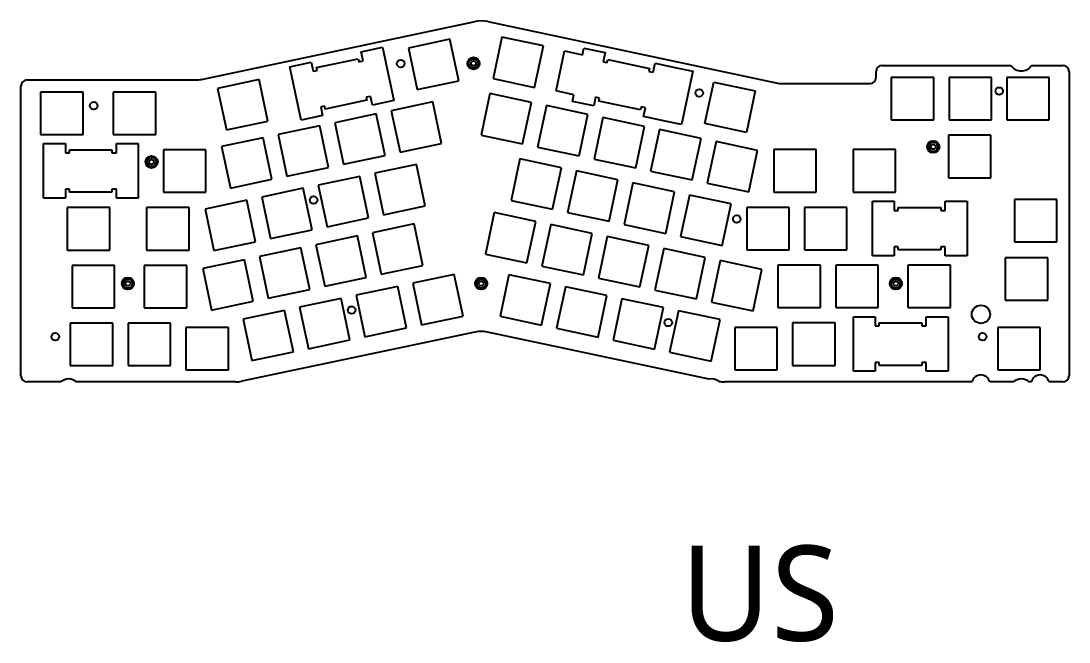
# Model space of a CAD drawing. Header units: millimetres. Extents: x 1368 to 3968, y 1434 to 1891.
# Drawn here: x 1385.3 to 1730.7, y 1433.5 to 1638.4 of the extents above; entities that cross this region are included whole.
import ezdxf

# ---------------------------------------------------------------- set-up
doc = ezdxf.new("R2010")
doc.units = ezdxf.units.MM
doc.header["$LTSCALE"] = 30.734
doc.layers.get('0').update_dxf_attribs({"linetype": 'CONTINUOUS'})
doc.layers.add('dim', color=82, linetype='CONTINUOUS', lineweight=9)
doc.styles.add('ROMANC', font='romanc.shx', dxfattribs={"bigfont": 'gbcbig.shx'})

msp = doc.modelspace()

# ---------------------------------------------------------------- linework, layer by layer
at = {"color": 7, "linetype": 'Continuous'}
for p, q in [((1444.84539, 1619.10849), (1534.97724, 1638.15155)), ((1539.12533, 1638.14863), (1634.15348, 1617.93141)), ((1526.67469, 1632.30908), (1512.97708, 1629.41505)), ((1529.56872, 1618.61147), (1526.67469, 1632.30908)), ((1543.82006, 1633.0603), (1540.90677, 1619.36677)), ((1557.51359, 1630.14701), (1543.82006, 1633.0603)), ((1497.42814, 1628.23391), (1504.47263, 1629.72227)), ((1498.0604, 1625.24138), (1497.42814, 1628.23391)), ((1504.47263, 1629.72227), (1508.19352, 1612.11105)), ((1512.97708, 1629.41505), (1515.87111, 1615.71744)), ((1554.6003, 1616.45348), (1557.51359, 1630.14701)), ((1561.65816, 1615.26742), (1564.46741, 1628.47189)), ((1564.46741, 1628.47189), (1570.33606, 1627.22334)), ((1570.33606, 1627.22334), (1570.80427, 1629.42408)), ((1570.80427, 1629.42408), (1577.84666, 1627.92582)), ((1577.84666, 1627.92582), (1577.21019, 1624.93418)), ((1473.94652, 1623.27271), (1480.99101, 1624.76107)), ((1480.99101, 1624.76107), (1481.62327, 1621.76854)), ((1482.71014, 1623.02025), (1496.40775, 1625.91428)), ((1496.40775, 1625.91428), (1496.61447, 1624.93588)), ((1496.61447, 1624.93588), (1498.0604, 1625.24138)), ((1577.21019, 1624.93418), (1578.50339, 1624.65905)), ((1578.50339, 1624.65905), (1578.71148, 1625.63716)), ((1578.71148, 1625.63716), (1592.40501, 1622.72387)), ((1593.64242, 1621.43823), (1594.27889, 1624.42986)), ((1594.27889, 1624.42986), (1601.32128, 1622.9316)), ((1669.13632, 1623.7125), (1711.62293, 1623.7125)), ((1718.35999, 1623.7125), (1728.73634, 1623.7125)), ((1477.66742, 1605.6615), (1473.94652, 1623.27271)), ((1481.62327, 1621.76854), (1482.91686, 1622.04185)), ((1482.91686, 1622.04185), (1482.71014, 1623.02025)), ((1592.40501, 1622.72387), (1592.19692, 1621.74576)), ((1592.19692, 1621.74576), (1593.64242, 1621.43823)), ((1667.13632, 1619.7125), (1667.13632, 1621.7125)), ((1730.73634, 1621.7125), (1730.73634, 1521.2925)), ((1385.29658, 1521.2825), (1385.29658, 1616.8925)), ((1387.29658, 1618.8925), (1442.77823, 1618.8925)), ((1463.81896, 1619.02885), (1450.12135, 1616.13482)), ((1466.71299, 1605.33124), (1463.81896, 1619.02885)), ((1515.87111, 1615.71744), (1529.56872, 1618.61147)), ((1540.90677, 1619.36677), (1554.6003, 1616.45348)), ((1610.71669, 1604.51473), (1613.62998, 1618.20826)), ((1613.62998, 1618.20826), (1627.32351, 1615.29496)), ((1636.2344, 1617.7125), (1665.13632, 1617.7125)), ((1686.13632, 1619.7125), (1672.13632, 1619.7125)), ((1672.13632, 1619.7125), (1672.13632, 1605.7125)), ((1686.13632, 1605.7125), (1686.13632, 1619.7125)), ((1705.18632, 1619.7125), (1691.18632, 1619.7125)), ((1691.18632, 1619.7125), (1691.18632, 1605.7125)), ((1705.18632, 1605.7125), (1705.18632, 1619.7125)), ((1724.23632, 1619.7125), (1710.23632, 1619.7125)), ((1710.23632, 1619.7125), (1710.23632, 1605.7125)), ((1724.23632, 1605.7125), (1724.23632, 1619.7125)), ((1391.77158, 1614.8925), (1391.77158, 1600.8925)), ((1405.77158, 1614.8925), (1391.77158, 1614.8925)), ((1405.77158, 1600.8925), (1405.77158, 1614.8925)), ((1415.72158, 1614.8925), (1415.72158, 1600.8925)), ((1429.72158, 1614.8925), (1415.72158, 1614.8925)), ((1429.72158, 1600.8925), (1429.72158, 1614.8925)), ((1450.12135, 1616.13482), (1453.01538, 1602.4372)), ((1500.541, 1613.50057), (1499.09507, 1613.19507)), ((1501.14904, 1610.62269), (1500.541, 1613.50057)), ((1539.85587, 1614.42733), (1536.94258, 1600.7338)), ((1553.5494, 1611.51403), (1539.85587, 1614.42733)), ((1567.52681, 1614.01886), (1561.65816, 1615.26742)), ((1567.05861, 1611.81812), (1567.52681, 1614.01886)), ((1627.32351, 1615.29496), (1624.41021, 1601.60144)), ((1485.39745, 1610.30104), (1484.10387, 1610.02773)), ((1484.10387, 1610.02773), (1484.7119, 1607.14985)), ((1485.60417, 1609.32264), (1485.39745, 1610.30104)), ((1499.30178, 1612.21667), (1485.60417, 1609.32264)), ((1499.09507, 1613.19507), (1499.30178, 1612.21667)), ((1508.19352, 1612.11105), (1501.14904, 1610.62269)), ((1521.03268, 1611.64649), (1507.33507, 1608.75246)), ((1523.92671, 1597.94888), (1521.03268, 1611.64649)), ((1550.6361, 1597.82051), (1553.5494, 1611.51403)), ((1558.48885, 1610.46317), (1555.57556, 1596.76964)), ((1572.18238, 1607.54987), (1558.48885, 1610.46317)), ((1574.10099, 1610.31985), (1567.05861, 1611.81812)), ((1574.71308, 1613.19687), (1574.10099, 1610.31985)), ((1576.00628, 1612.92174), (1574.71308, 1613.19687)), ((1575.79819, 1611.94363), (1576.00628, 1612.92174)), ((1589.49172, 1609.03034), (1575.79819, 1611.94363)), ((1589.69981, 1610.00845), (1589.49172, 1609.03034)), ((1591.14531, 1609.70092), (1589.69981, 1610.00845)), ((1484.7119, 1607.14985), (1477.66742, 1605.6615)), ((1502.39414, 1607.70854), (1488.69653, 1604.81451)), ((1505.28817, 1594.01093), (1502.39414, 1607.70854)), ((1507.33507, 1608.75246), (1510.2291, 1595.05485)), ((1569.26908, 1593.85634), (1572.18238, 1607.54987)), ((1577.12183, 1606.49901), (1574.20853, 1592.80548)), ((1590.81536, 1603.58571), (1577.12183, 1606.49901)), ((1590.53323, 1606.8239), (1591.14531, 1609.70092)), ((1597.57561, 1605.32563), (1590.53323, 1606.8239)), ((1453.01538, 1602.4372), (1466.71299, 1605.33124)), ((1483.75561, 1603.77059), (1470.05799, 1600.87656)), ((1486.64964, 1590.07298), (1483.75561, 1603.77059)), ((1488.69653, 1604.81451), (1491.59056, 1591.1169)), ((1587.90206, 1589.89218), (1590.81536, 1603.58571)), ((1624.41021, 1601.60144), (1610.71669, 1604.51473)), ((1672.13632, 1605.7125), (1686.13632, 1605.7125)), ((1691.18632, 1605.7125), (1705.18632, 1605.7125)), ((1710.23632, 1605.7125), (1724.23632, 1605.7125)), ((1391.77158, 1600.8925), (1405.77158, 1600.8925)), ((1415.72158, 1600.8925), (1429.72158, 1600.8925)), ((1465.11707, 1599.83264), (1451.41946, 1596.93861)), ((1468.0111, 1586.13503), (1465.11707, 1599.83264)), ((1470.05799, 1600.87656), (1472.95203, 1587.17895)), ((1536.94258, 1600.7338), (1550.6361, 1597.82051)), ((1595.75481, 1602.53484), (1592.84151, 1588.84132)), ((1609.44834, 1599.62155), (1595.75481, 1602.53484)), ((1606.53504, 1585.92802), (1609.44834, 1599.62155)), ((1704.98632, 1600.6625), (1690.98632, 1600.6625)), ((1690.98632, 1600.6625), (1690.98632, 1586.6625)), ((1704.98632, 1586.6625), (1704.98632, 1600.6625)), ((1392.74943, 1579.9011), (1392.74943, 1597.9011)), ((1392.74943, 1597.9011), (1399.94943, 1597.9011)), ((1399.94943, 1597.9011), (1399.94943, 1594.8425)), ((1416.74943, 1594.8425), (1416.74943, 1597.9011)), ((1416.74943, 1597.9011), (1423.94943, 1597.9011)), ((1423.94943, 1597.9011), (1423.94943, 1579.9011)), ((1451.41946, 1596.93861), (1454.31349, 1583.241)), ((1510.2291, 1595.05485), (1523.92671, 1597.94888)), ((1555.57556, 1596.76964), (1569.26908, 1593.85634)), ((1614.38779, 1598.57068), (1611.47449, 1584.87715)), ((1628.08132, 1595.65739), (1614.38779, 1598.57068)), ((1399.94943, 1594.8425), (1401.27158, 1594.8425)), ((1401.27158, 1594.8425), (1401.27158, 1595.8425)), ((1401.27158, 1595.8425), (1415.27158, 1595.8425)), ((1415.27158, 1595.8425), (1415.27158, 1594.8425)), ((1415.27158, 1594.8425), (1416.74943, 1594.8425)), ((1432.25156, 1595.8425), (1432.25156, 1581.8425)), ((1446.25156, 1595.8425), (1432.25156, 1595.8425)), ((1446.25156, 1581.8425), (1446.25156, 1595.8425)), ((1491.59056, 1591.1169), (1505.28817, 1594.01093)), ((1549.74175, 1592.84776), (1546.82846, 1579.15423)), ((1563.43528, 1589.93446), (1549.74175, 1592.84776)), ((1574.20853, 1592.80548), (1587.90206, 1589.89218)), ((1625.16802, 1581.96386), (1628.08132, 1595.65739)), ((1647.38632, 1595.9125), (1633.38632, 1595.9125)), ((1633.38632, 1595.9125), (1633.38632, 1581.9125)), ((1647.38632, 1581.9125), (1647.38632, 1595.9125)), ((1673.58134, 1595.91251), (1659.58134, 1595.91251)), ((1659.58134, 1595.91251), (1659.58134, 1581.91251)), ((1673.58134, 1581.91251), (1673.58134, 1595.91251)), ((1472.95203, 1587.17895), (1486.64964, 1590.07298)), ((1515.62692, 1591.03382), (1501.92931, 1588.13979)), ((1518.52096, 1577.3362), (1515.62692, 1591.03382)), ((1560.52198, 1576.24093), (1563.43528, 1589.93446)), ((1454.31349, 1583.241), (1468.0111, 1586.13503)), ((1496.98839, 1587.09587), (1483.29078, 1584.20184)), ((1499.88242, 1573.39825), (1496.98839, 1587.09587)), ((1501.92931, 1588.13979), (1504.82334, 1574.44217)), ((1568.37473, 1588.88359), (1565.46143, 1575.19007)), ((1582.06826, 1585.9703), (1568.37473, 1588.88359)), ((1579.15496, 1572.27677), (1582.06826, 1585.9703)), ((1592.84151, 1588.84132), (1606.53504, 1585.92802)), ((1690.98632, 1586.6625), (1704.98632, 1586.6625)), ((1399.94943, 1582.8425), (1399.94943, 1579.9011)), ((1401.27158, 1582.8425), (1399.94943, 1582.8425)), ((1401.27158, 1581.8425), (1401.27158, 1582.8425)), ((1415.27158, 1582.8425), (1415.27158, 1581.8425)), ((1416.74943, 1582.8425), (1415.27158, 1582.8425)), ((1416.74943, 1579.9011), (1416.74943, 1582.8425)), ((1478.34985, 1583.15792), (1464.65224, 1580.26389)), ((1481.24388, 1569.4603), (1478.34985, 1583.15792)), ((1483.29078, 1584.20184), (1486.18481, 1570.50422)), ((1587.00771, 1584.91943), (1584.09441, 1571.2259)), ((1600.70124, 1582.00614), (1587.00771, 1584.91943)), ((1611.47449, 1584.87715), (1625.16802, 1581.96386)), ((1399.94943, 1579.9011), (1392.74943, 1579.9011)), ((1415.27158, 1581.8425), (1401.27158, 1581.8425)), ((1423.94943, 1579.9011), (1416.74943, 1579.9011)), ((1432.25156, 1581.8425), (1446.25156, 1581.8425)), ((1459.71131, 1579.21997), (1446.0137, 1576.32594)), ((1462.60534, 1565.52235), (1459.71131, 1579.21997)), ((1464.65224, 1580.26389), (1467.54627, 1566.56627)), ((1546.82846, 1579.15423), (1560.52198, 1576.24093)), ((1597.78794, 1568.31261), (1600.70124, 1582.00614)), ((1605.64069, 1580.95527), (1602.72739, 1567.26174)), ((1619.33422, 1578.04198), (1605.64069, 1580.95527)), ((1633.38632, 1581.9125), (1647.38632, 1581.9125)), ((1659.58134, 1581.91251), (1673.58134, 1581.91251)), ((1665.94419, 1578.9211), (1673.14419, 1578.9211)), ((1665.94419, 1560.9211), (1665.94419, 1578.9211)), ((1673.14419, 1578.9211), (1673.14419, 1575.8625)), ((1689.94419, 1578.9211), (1697.14419, 1578.9211)), ((1689.94419, 1575.8625), (1689.94419, 1578.9211)), ((1697.14419, 1578.9211), (1697.14419, 1560.9211)), ((1726.73634, 1579.5125), (1712.73634, 1579.5125)), ((1712.73634, 1579.5125), (1712.73634, 1565.5125)), ((1726.73634, 1565.5125), (1726.73634, 1579.5125)), ((1400.55158, 1576.79251), (1400.55158, 1562.79251)), ((1414.55158, 1576.79251), (1400.55158, 1576.79251)), ((1414.55158, 1562.79251), (1414.55158, 1576.79251)), ((1426.72158, 1576.7925), (1426.72158, 1562.7925)), ((1440.72158, 1576.7925), (1426.72158, 1576.7925)), ((1440.72158, 1562.7925), (1440.72158, 1576.7925)), ((1446.0137, 1576.32594), (1448.90773, 1562.62832)), ((1504.82334, 1574.44217), (1518.52096, 1577.3362)), ((1616.42092, 1564.34845), (1619.33422, 1578.04198)), ((1638.48634, 1576.8625), (1624.48634, 1576.8625)), ((1624.48634, 1576.8625), (1624.48634, 1562.8625)), ((1638.48634, 1562.8625), (1638.48634, 1576.8625)), ((1657.53634, 1576.8625), (1643.53634, 1576.8625)), ((1643.53634, 1576.8625), (1643.53634, 1562.8625)), ((1657.53634, 1562.8625), (1657.53634, 1576.8625)), ((1673.14419, 1575.8625), (1674.46634, 1575.8625)), ((1674.46634, 1576.8625), (1688.46634, 1576.8625)), ((1674.46634, 1575.8625), (1674.46634, 1576.8625)), ((1688.46634, 1576.8625), (1688.46634, 1575.8625)), ((1688.46634, 1575.8625), (1689.94419, 1575.8625)), ((1486.18481, 1570.50422), (1499.88242, 1573.39825)), ((1541.26851, 1575.17408), (1538.35521, 1561.48056)), ((1554.96203, 1572.26079), (1541.26851, 1575.17408)), ((1552.04874, 1558.56726), (1554.96203, 1572.26079)), ((1565.46143, 1575.19007), (1579.15496, 1572.27677)), ((1467.54627, 1566.56627), (1481.24388, 1569.4603)), ((1514.86855, 1571.40304), (1501.17093, 1568.50901)), ((1501.17093, 1568.50901), (1504.06496, 1554.8114)), ((1517.76258, 1557.70543), (1514.86855, 1571.40304)), ((1559.90149, 1571.20992), (1556.98819, 1557.51639)), ((1573.59501, 1568.29663), (1559.90149, 1571.20992)), ((1570.68172, 1554.6031), (1573.59501, 1568.29663)), ((1584.09441, 1571.2259), (1597.78794, 1568.31261)), ((1448.90773, 1562.62832), (1462.60534, 1565.52235)), ((1496.23001, 1567.46509), (1482.5324, 1564.57106)), ((1499.12404, 1553.76748), (1496.23001, 1567.46509)), ((1578.53447, 1567.24576), (1575.62117, 1553.55223)), ((1592.22799, 1564.33246), (1578.53447, 1567.24576)), ((1602.72739, 1567.26174), (1616.42092, 1564.34845)), ((1712.73634, 1565.5125), (1726.73634, 1565.5125)), ((1400.55158, 1562.79251), (1414.55158, 1562.79251)), ((1426.72158, 1562.7925), (1440.72158, 1562.7925)), ((1477.59147, 1563.52714), (1463.89386, 1560.63311)), ((1480.4855, 1549.82953), (1477.59147, 1563.52714)), ((1482.5324, 1564.57106), (1485.42643, 1550.87345)), ((1538.35521, 1561.48056), (1552.04874, 1558.56726)), ((1589.3147, 1550.63894), (1592.22799, 1564.33246)), ((1597.16744, 1563.2816), (1594.25415, 1549.58807)), ((1610.86097, 1560.3683), (1597.16744, 1563.2816)), ((1624.48634, 1562.8625), (1638.48634, 1562.8625)), ((1643.53634, 1562.8625), (1657.53634, 1562.8625)), ((1674.46634, 1563.8625), (1673.14419, 1563.8625)), ((1673.14419, 1563.8625), (1673.14419, 1560.9211)), ((1674.46634, 1562.8625), (1674.46634, 1563.8625)), ((1688.46634, 1562.8625), (1674.46634, 1562.8625)), ((1689.94419, 1563.8625), (1688.46634, 1563.8625)), ((1688.46634, 1563.8625), (1688.46634, 1562.8625)), ((1689.94419, 1560.9211), (1689.94419, 1563.8625)), ((1458.95293, 1559.5892), (1445.25532, 1556.69517)), ((1461.84696, 1545.89159), (1458.95293, 1559.5892)), ((1463.89386, 1560.63311), (1466.78789, 1546.9355)), ((1607.94768, 1546.67477), (1610.86097, 1560.3683)), ((1615.80042, 1559.31744), (1612.88713, 1545.62391)), ((1629.49395, 1556.40414), (1615.80042, 1559.31744)), ((1673.14419, 1560.9211), (1665.94419, 1560.9211)), ((1697.14419, 1560.9211), (1689.94419, 1560.9211)), ((1723.73634, 1560.2625), (1709.73634, 1560.2625)), ((1709.73634, 1560.2625), (1709.73634, 1546.2625)), ((1723.73634, 1546.2625), (1723.73634, 1560.2625)), ((1402.15158, 1557.7425), (1402.15158, 1543.7425)), ((1416.15158, 1557.7425), (1402.15158, 1557.7425)), ((1416.15158, 1543.7425), (1416.15158, 1557.7425)), ((1425.95158, 1557.7425), (1425.95158, 1543.7425)), ((1439.95158, 1557.7425), (1425.95158, 1557.7425)), ((1439.95158, 1543.7425), (1439.95158, 1557.7425)), ((1445.25532, 1556.69517), (1448.14935, 1542.99756)), ((1504.06496, 1554.8114), (1517.76258, 1557.70543)), ((1528.1013, 1554.72831), (1514.40369, 1551.83428)), ((1530.99533, 1541.0307), (1528.1013, 1554.72831)), ((1546.10733, 1554.66827), (1543.19403, 1540.97474)), ((1559.80086, 1551.75498), (1546.10733, 1554.66827)), ((1556.98819, 1557.51639), (1570.68172, 1554.6031)), ((1626.58066, 1542.71061), (1629.49395, 1556.40414)), ((1648.78634, 1557.8125), (1634.78634, 1557.8125)), ((1634.78634, 1557.8125), (1634.78634, 1543.8125)), ((1648.78634, 1543.8125), (1648.78634, 1557.8125)), ((1667.83634, 1557.8125), (1653.83634, 1557.8125)), ((1653.83634, 1557.8125), (1653.83634, 1543.8125)), ((1667.83634, 1543.8125), (1667.83634, 1557.8125)), ((1691.63634, 1557.8125), (1677.63634, 1557.8125)), ((1677.63634, 1557.8125), (1677.63634, 1543.8125)), ((1691.63634, 1543.8125), (1691.63634, 1557.8125)), ((1485.42643, 1550.87345), (1499.12404, 1553.76748)), ((1514.40369, 1551.83428), (1517.29772, 1538.13667)), ((1556.88756, 1538.06145), (1559.80086, 1551.75498)), ((1575.62117, 1553.55223), (1589.3147, 1550.63894)), ((1466.78789, 1546.9355), (1480.4855, 1549.82953)), ((1509.46276, 1550.79036), (1495.76515, 1547.89633)), ((1495.76515, 1547.89633), (1498.65918, 1534.19872)), ((1512.35679, 1537.09275), (1509.46276, 1550.79036)), ((1564.74031, 1550.70411), (1561.82701, 1537.01058)), ((1578.43383, 1547.79081), (1564.74031, 1550.70411)), ((1575.52054, 1534.09729), (1578.43383, 1547.79081)), ((1594.25415, 1549.58807), (1607.94768, 1546.67477)), ((1448.14935, 1542.99756), (1461.84696, 1545.89159)), ((1490.82423, 1546.85241), (1477.12661, 1543.95838)), ((1493.71826, 1533.1548), (1490.82423, 1546.85241)), ((1583.37329, 1546.73995), (1580.45999, 1533.04642)), ((1597.06681, 1543.82665), (1583.37329, 1546.73995)), ((1612.88713, 1545.62391), (1626.58066, 1542.71061)), ((1709.73634, 1546.2625), (1723.73634, 1546.2625)), ((1402.15158, 1543.7425), (1416.15158, 1543.7425)), ((1425.95158, 1543.7425), (1439.95158, 1543.7425)), ((1472.18569, 1542.91446), (1458.48808, 1540.02043)), ((1475.07972, 1529.21685), (1472.18569, 1542.91446)), ((1477.12661, 1543.95838), (1480.02065, 1530.26077)), ((1517.29772, 1538.13667), (1530.99533, 1541.0307)), ((1543.19403, 1540.97474), (1556.88756, 1538.06145)), ((1594.15352, 1530.13312), (1597.06681, 1543.82665)), ((1602.00626, 1542.77579), (1599.09297, 1529.08226)), ((1615.69979, 1539.86249), (1602.00626, 1542.77579)), ((1634.78634, 1543.8125), (1648.78634, 1543.8125)), ((1653.83634, 1543.8125), (1667.83634, 1543.8125)), ((1659.66419, 1540.8211), (1666.86419, 1540.8211)), ((1659.66419, 1522.8211), (1659.66419, 1540.8211)), ((1666.86419, 1540.8211), (1666.86419, 1537.7625)), ((1677.63634, 1543.8125), (1691.63634, 1543.8125)), ((1683.66419, 1540.8211), (1690.86419, 1540.8211)), ((1683.66419, 1537.7625), (1683.66419, 1540.8211)), ((1690.86419, 1540.8211), (1690.86419, 1522.8211)), ((1401.55158, 1538.6925), (1401.55158, 1524.6925)), ((1415.55158, 1538.6925), (1401.55158, 1538.6925)), ((1415.55158, 1524.6925), (1415.55158, 1538.6925)), ((1420.60158, 1538.6925), (1420.60158, 1524.6925)), ((1434.60158, 1538.6925), (1420.60158, 1538.6925)), ((1434.60158, 1524.6925), (1434.60158, 1538.6925)), ((1439.65158, 1537.2825), (1439.65158, 1523.2825)), ((1453.65158, 1537.2825), (1439.65158, 1537.2825)), ((1453.65158, 1523.2825), (1453.65158, 1537.2825)), ((1458.48808, 1540.02043), (1461.38211, 1526.32282)), ((1612.7865, 1526.16896), (1615.69979, 1539.86249)), ((1634.58634, 1537.2925), (1620.58634, 1537.2925)), ((1620.58634, 1537.2925), (1620.58634, 1523.2925)), ((1634.58634, 1523.2925), (1634.58634, 1537.2925)), ((1653.63634, 1538.7625), (1639.63634, 1538.7625)), ((1639.63634, 1538.7625), (1639.63634, 1524.7625)), ((1653.63634, 1524.7625), (1653.63634, 1538.7625)), ((1666.86419, 1537.7625), (1668.18634, 1537.7625)), ((1668.18634, 1538.7625), (1682.18634, 1538.7625)), ((1668.18634, 1537.7625), (1668.18634, 1538.7625)), ((1682.18634, 1538.7625), (1682.18634, 1537.7625)), ((1682.18634, 1537.7625), (1683.66419, 1537.7625)), ((1721.23158, 1537.2925), (1707.23158, 1537.2925)), ((1707.23158, 1537.2925), (1707.23158, 1523.2925)), ((1721.23158, 1523.2925), (1721.23158, 1537.2925)), ((1534.9052, 1535.72432), (1458.10747, 1519.4985)), ((1498.65918, 1534.19872), (1512.35679, 1537.09275)), ((1612.12683, 1520.17502), (1539.05329, 1535.7214)), ((1561.82701, 1537.01058), (1575.52054, 1534.09729)), ((1480.02065, 1530.26077), (1493.71826, 1533.1548)), ((1580.45999, 1533.04642), (1594.15352, 1530.13312)), ((1461.38211, 1526.32282), (1475.07972, 1529.21685)), ((1599.09297, 1529.08226), (1612.7865, 1526.16896)), ((1401.55158, 1524.6925), (1415.55158, 1524.6925)), ((1420.60158, 1524.6925), (1434.60158, 1524.6925)), ((1639.63634, 1524.7625), (1653.63634, 1524.7625)), ((1668.18634, 1525.7625), (1666.86419, 1525.7625)), ((1666.86419, 1525.7625), (1666.86419, 1522.8211)), ((1668.18634, 1524.7625), (1668.18634, 1525.7625)), ((1682.18634, 1524.7625), (1668.18634, 1524.7625)), ((1683.66419, 1525.7625), (1682.18634, 1525.7625)), ((1682.18634, 1525.7625), (1682.18634, 1524.7625)), ((1683.66419, 1522.8211), (1683.66419, 1525.7625)), ((1439.65158, 1523.2825), (1453.65158, 1523.2825)), ((1620.58634, 1523.2925), (1634.58634, 1523.2925)), ((1666.86419, 1522.8211), (1659.66419, 1522.8211)), ((1690.86419, 1522.8211), (1683.66419, 1522.8211)), ((1707.23158, 1523.2925), (1721.23158, 1523.2925)), ((1398.36043, 1519.2825), (1387.29658, 1519.2825)), ((1456.0403, 1519.2825), (1403.62249, 1519.2825)), ((1698.7731, 1519.2925), (1617.32695, 1519.2925)), ((1712.37192, 1519.2925), (1704.60748, 1519.2925)), ((1718.3131, 1519.2925), (1717.61099, 1519.2925)), ((1728.73634, 1519.2925), (1724.14748, 1519.2925))]:
    msp.add_line(p, q, dxfattribs=at)
at = {"color": 1}
for p, q in [((1601.32128, 1622.9316), (1606.70088, 1621.78709)), ((1602.95521, 1604.18112), (1597.57561, 1605.32563))]:
    msp.add_line(p, q, dxfattribs=at)
at = {"color": 1, "linetype": 'Continuous'}
msp.add_line((1606.70088, 1621.78709), (1602.95521, 1604.18112), dxfattribs=at)
at = {"color": 7, "linetype": 'Continuous'}
for centre, radius in [((1510.4829, 1624.28874), 1.25), ((1707.71132, 1615.2125), 1.25), ((1409.27158, 1610.3925), 1.25), ((1685.98632, 1596.8425), 2), ((1685.98632, 1596.8425), 1.5), ((1685.98632, 1596.8425), 0.8), ((1428.35432, 1591.8425), 2), ((1428.35432, 1591.8425), 1.5), ((1428.35432, 1591.8425), 0.8), ((1481.75054, 1579.27707), 1.25), ((1621.23432, 1573.03702), 1.25), ((1420.55158, 1551.7425), 2), ((1420.55158, 1551.7425), 1.5), ((1420.55158, 1551.7425), 0.8), ((1536.99146, 1551.7425), 2), ((1536.99146, 1551.7425), 1.5), ((1536.99146, 1551.7425), 0.8), ((1673.63634, 1551.7425), 2), ((1673.63634, 1551.7425), 1.5), ((1673.63634, 1551.7425), 0.8), ((1494.27383, 1542.9819), 1.25), ((1701.69029, 1541.62082), 3), ((1598.64903, 1538.88932), 1.25), ((1396.60158, 1534.1925), 1.25), ((1702.23158, 1534.1925), 1.25)]:
    msp.add_circle(centre, radius, dxfattribs=at)
at = {"color": 1, "linetype": 'Continuous'}
for centre, radius in [((1534.43775, 1624.36677), 2), ((1534.43775, 1624.36677), 1.5), ((1534.43775, 1624.36677), 0.8), ((1608.86689, 1614.62089), 1.25)]:
    msp.add_circle(centre, radius, dxfattribs=at)
at = {"color": 7, "linetype": 'Continuous'}
for centre, radius, start, end in [((1537.0444, 1628.36754), 10, 77.9894094, 101.93), ((1669.13632, 1621.7125), 2, 90, 180), ((1714.99146, 1625.86959), 4, 212.6339762, 327.3660238), ((1728.73634, 1621.7125), 2, 0, 90), ((1387.29658, 1616.8925), 2, 90, 180), ((1442.77823, 1628.8925), 10, 270, 281.93), ((1636.2344, 1627.7125), 10, 257.9894094, 270), ((1665.13632, 1619.7125), 2, 270, 0), ((1536.97237, 1525.94031), 10, 77.9894094, 101.93), ((1387.29658, 1521.2825), 2, 180, 270), ((1400.99146, 1516.26959), 4, 48.8709223, 131.1290777), ((1612.99146, 1516.26959), 4, 53.5229149, 102.4833567), ((1701.69029, 1518.5925), 3, 13.4933993, 166.5066007), ((1714.99146, 1516.26959), 4, 49.089174, 130.910826), ((1721.23029, 1518.5925), 3, 13.4933993, 166.5066007), ((1728.73634, 1521.2925), 2, 270, 0), ((1456.0403, 1529.2825), 10, 270, 281.93), ((1617.32695, 1529.2925), 10, 258.7115156, 270)]:
    msp.add_arc(centre, radius, start, end, dxfattribs=at)

# ---------------------------------------------------------------- texts
at = {"layer": 'dim', "color": 42, "insert": (1602.63229, 1465.29612), "char_height": 31.355427, "attachment_point": 1, "style": 'ROMANC'}
msp.add_mtext('{\\fMicrosoft YaHei|b0|i0|c134|p34;\\C6;US }', dxfattribs=at)

doc.saveas('drawing.dxf')
